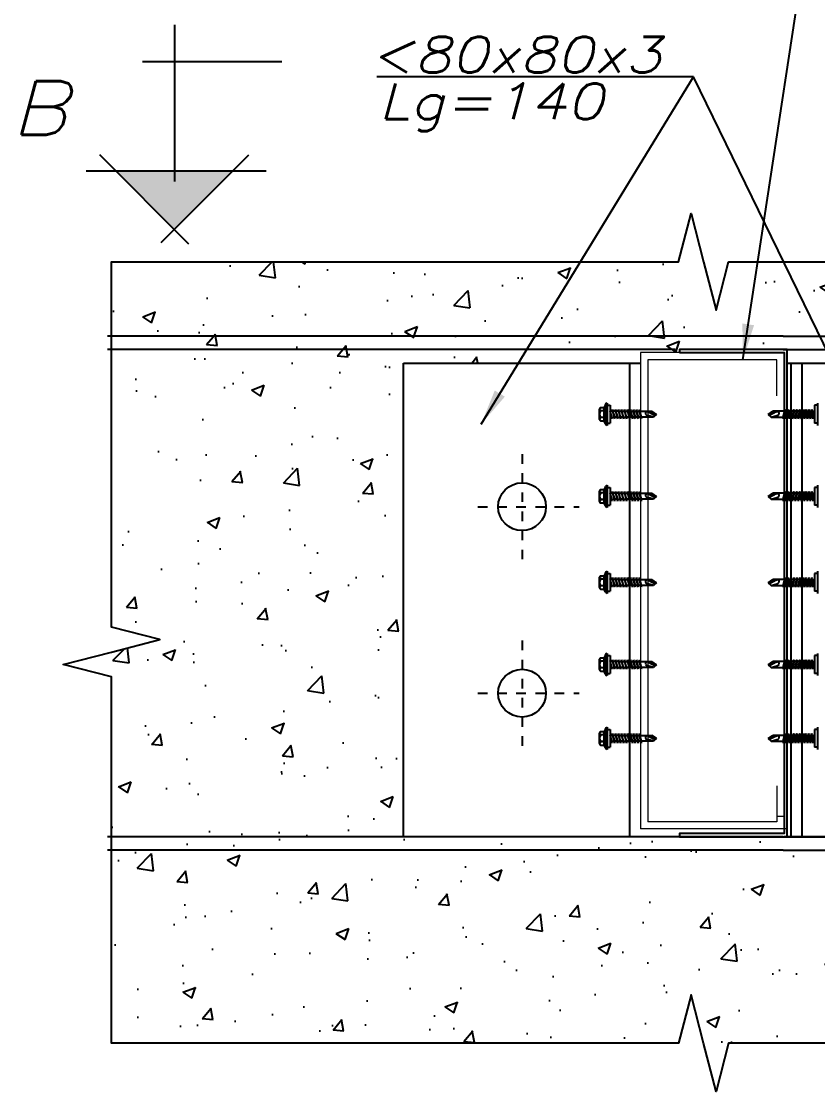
# Model space of a CAD drawing. Header units: millimetres. Extents: x 16 to 499, y 22 to 82.
# Drawn here: x 216.03 to 224.34, y 60.51 to 71.69 of the extents above; entities that cross this region are included whole.
import ezdxf

# ---------------------------------------------------------------- set-up
doc = ezdxf.new("R2010")
doc.units = ezdxf.units.MM
doc.linetypes.add('HIDDEN', pattern=[0.375, 0.25, -0.125])
for name, color, linetype in [('1', 1, 'HIDDEN'), ('3', 3, 'Continuous'), ('9', 9, 'Continuous'), ('COTA', 3, 'Continuous'), ('DETALLES', 7, 'Continuous'), ('TEXTO-DETALLES', 7, 'Continuous')]:
    doc.layers.add(name, color=color, linetype=linetype)
doc.styles.add('ROMANS', font='romans.shx', dxfattribs={"width": 0.9})
doc.dimstyles.new('50', dxfattribs={"dimscale": 50, "dimtxt": 2, "dimasz": 2, "dimexe": 1, "dimexo": 1, "dimgap": 0.5, "dimtad": 1, "dimdec": 0, "dimzin": 1, "dimdsep": 46, "dimtxsty": 'ROMANS', "dimcen": 0.5, "dimdle": 1, "dimclrd": 1, "dimclre": 1, "dimclrt": 7, "dimadec": 0, "dimazin": 0, "dimtfac": 1, "dimtdec": 0, "dimtmove": 2, "dimatfit": 3, "dimfxl": 1, "dimtolj": 1, "dimtzin": 1, "dimarcsym": 0})

# ---------------------------------------------------------------- blocks, each defined once
blk = doc.blocks.new('DETALLE CERCHA CON CANAL AA. LL.')
at = {"layer": '3'}
h = blk.add_hatch(dxfattribs=at)
h.set_pattern_fill('AR-CONC', color=256, scale=2, style=0)
h.set_pattern_definition([(50, (52584.83, 122087.6), (364.3693, -31.8782), [38.1, -419.1]), (355, (52584.83, 122087.6), (-70.4857, 382.1133), [30.48, -335.28]), (100.451, (52615.2, 122084.95), (293.885, 350.2334), [32.38, -356.18]), (46.1842, (52584.83, 122189.2), (542.158, -84.085), [57.15, -628.65]), (96.6356, (52630, 122182.2), (474.808, 494.851), [48.57, -534.27]), (351.184, (52584.83, 122189.2), (474.809, 494.85), [45.72, -502.92]), (21, (52635.63, 122163.8), (303.2298, -204.531), [38.1, -419.1]), (326, (52635.63, 122163.8), (123.604, 368.376), [30.48, -335.28]), (71.4514, (52660.9, 122146.76), (426.833, 163.8457), [32.38, -356.18]), (37.5, (52584.83, 122087.61), (6.1772, 169.1101), [0, -331.216, 0, -340.36, 0, -336.55]), (7.5, (52584.83, 122087.6), (133.6393, 200.3611), [0, -194.056, 0, -323.596, 0, -128.27]), (327.5, (52471.54, 122087.61), (271.1812, -11.4575), [0, -127, 0, -396.24, 0, -525.78]), (317.5, (52420.74, 122087.6), (296.2584, 50.853), [0, -165.1, 0, -263.144, 0, -373.38])])
h.paths.add_polyline_path([(58399.1, 148079.8), (58399.1, 147061.8), (58533.9, 147027), (58399.1, 146992.3), (58264.4, 146957.5), (58399.1, 146922.8), (58399.1, 145902), (59979.2, 145902), (60013.9, 146036.7), (60048.7, 145902), (60083.4, 145767.2), (60118.2, 145902), (61681, 145902), (61681, 146922.8), (61546.2, 146957.5), (61681, 146992.3), (61815.7, 147027), (61681, 147061.8), (61681, 148079.8), (60118.2, 148079.8), (60083.4, 147945), (60048.7, 148079.8), (60013.9, 148214.5), (59979.2, 148079.8)])
h.paths.add_polyline_path([(59212.9, 147797.3), (59872.9, 147797.3), (59872.9, 147826.7), (59981.4, 147826.7), (59981.4, 147835.2), (60281.4, 147835.2), (60281.4, 147797.3), (60952.9, 147797.3), (60952.9, 146477.7), (60272.9, 146477.7), (59981.4, 146477.7), (59212.9, 146477.7)], flags=16)
h.paths.add_polyline_path([(59779.6, 147663.4), (59780.5, 147663.4), (59779.6, 147663.5)], flags=0)
h.paths.add_polyline_path([(59892.4, 147661.7), (59905.3, 147657.8, -0.57673), (59886.8, 147655.5, -0.666117)], flags=0)
h.paths.add_polyline_path([(59844.9, 147439.8), (59850.6, 147418.2), (59850, 147411.6), (59848.8, 147418.2), (59844.4, 147434.7), (59844.9, 147439.8)], flags=0)
h.paths.add_polyline_path([(59853.2, 147439.8), (59858.9, 147418.2), (59858.3, 147411.6), (59857.1, 147418.2), (59852.7, 147434.7), (59853.2, 147439.8)], flags=0)
h.paths.add_polyline_path([(59861.4, 147439.8), (59867.1, 147418.2), (59866.6, 147411.6), (59865.4, 147418.2), (59861, 147434.7), (59861.4, 147439.8)], flags=0)
h.paths.add_polyline_path([(59869.7, 147439.8), (59875.4, 147418.2), (59874.8, 147411.6), (59873.6, 147418.2), (59869.2, 147434.7), (59869.7, 147439.8)], flags=0)
h.paths.add_polyline_path([(59844.9, 147199.6), (59850.6, 147178.1), (59850, 147171.5), (59848.8, 147178.1), (59844.4, 147194.6), (59844.9, 147199.6)], flags=0)
h.paths.add_polyline_path([(59853.2, 147199.6), (59858.9, 147178.1), (59858.3, 147171.5), (59857.1, 147178.1), (59852.7, 147194.6), (59853.2, 147199.6)], flags=0)
h.paths.add_polyline_path([(59861.4, 147199.6), (59867.1, 147178.1), (59866.6, 147171.5), (59865.4, 147178.1), (59861, 147194.6), (59861.4, 147199.6)], flags=0)
h.paths.add_polyline_path([(59869.7, 147199.6), (59875.4, 147178.1), (59874.8, 147171.5), (59873.6, 147178.1), (59869.2, 147194.6), (59869.7, 147199.6)], flags=0)
h.paths.add_polyline_path([(59844.9, 146971), (59850.6, 146949.4), (59850, 146942.8), (59848.8, 146949.4), (59844.4, 146965.9), (59844.9, 146971)], flags=0)
h.paths.add_polyline_path([(59853.2, 146971), (59858.9, 146949.4), (59858.3, 146942.8), (59857.1, 146949.4), (59852.7, 146965.9), (59853.2, 146971)], flags=0)
h.paths.add_polyline_path([(59861.4, 146971), (59867.1, 146949.4), (59866.6, 146942.8), (59865.4, 146949.4), (59861, 146965.9), (59861.4, 146971)], flags=0)
h.paths.add_polyline_path([(59869.7, 146971), (59875.4, 146949.4), (59874.8, 146942.8), (59873.6, 146949.4), (59869.2, 146965.9), (59869.7, 146971)], flags=0)
h.paths.add_polyline_path([(60274.7, 147663.4), (60241.8, 147663.4, -0.174476), (60229.8, 147654.6), (60270.9, 147648.9)], flags=0)
h.paths.add_polyline_path([(60300.9, 147439.8), (60300.9, 147439.8), (60327.4, 147439.8), (60320.4, 147413.1), (60293.8, 147413.1)], flags=0)
h.paths.add_polyline_path([(60327.4, 147199.6), (60320.4, 147173), (60293.8, 147173), (60300.9, 147199.6), (60300.9, 147199.6)], flags=0)
h.paths.add_polyline_path([(60327.4, 146971), (60320.4, 146944.3), (60293.8, 146944.3), (60300.9, 146971), (60300.9, 146971)], flags=0)
h.paths.add_polyline_path([(60317.4, 146765.2), (60317.4, 146765.2), (60317.8, 146760.1), (60316, 146760.1), (60311.7, 146743.6), (60295.1, 146743.6), (60300.9, 146765.2), (60300.9, 146765.2)], flags=0)
at = {"layer": 'DETALLES'}
blk.add_hatch(color=256, dxfattribs=at).paths.add_polyline_path([(58736.3, 148332.2), (58574.1, 148170), (58411.8, 148332.2)])
for p, q in [((60269.9, 147873.1), (58387.6, 147873.1)), ((60269.9, 147873.1), (61669.5, 147873.1)), ((59969.9, 147835.2), (58387.6, 147835.2)), ((60269.9, 147835.2), (61669.5, 147835.2)), ((60269.9, 146477.7), (58387.6, 146477.7)), ((60269.9, 146477.7), (61669.5, 146477.7)), ((60269.9, 146439.8), (58387.6, 146439.8)), ((60269.9, 146439.8), (61669.5, 146439.8))]:
    blk.add_line(p, q)
at = {"lineweight": 5}
for p, q in [((59872.9, 147826.7), (59872.9, 146499.2)), ((60272.9, 147826.7), (59872.9, 147826.7)), ((60272.9, 147706.7), (60272.9, 147826.7)), ((59892.9, 147806.7), (59892.9, 146519.2)), ((60252.9, 147806.7), (59892.9, 147806.7)), ((60252.9, 147706.7), (60252.9, 147806.7)), ((60252.9, 146619.2), (60252.9, 146519.2)), ((60272.9, 146619.2), (60272.9, 146499.2)), ((60252.9, 146519.2), (59892.9, 146519.2)), ((60272.9, 146533.8), (60252.9, 146533.8)), ((59872.9, 146499.2), (59872.9, 146499.2)), ((60281.4, 146499.2), (59872.9, 146499.2))]:
    blk.add_line(p, q, dxfattribs=at)
at = {"ltscale": 5}
for p, q in [((59212.9, 146477.7), (59212.9, 147797.3)), ((59212.9, 147797.3), (59872.9, 147797.3)), ((59842.9, 146477.7), (59842.9, 147797.3)), ((60281.4, 147797.3), (60952.9, 147797.3)), ((60292.9, 146477.7), (60292.9, 147797.3)), ((60322.9, 146477.7), (60322.9, 147797.3)), ((59872.9, 146499.2), (59872.9, 146499.2)), ((59981.4, 146477.7), (59212.9, 146477.7)), ((60952.9, 146477.7), (60272.9, 146477.7))]:
    blk.add_line(p, q, dxfattribs=at)
for centre in [(59542.9, 147397.3), (59542.9, 146877.7)]:
    blk.add_circle(centre, 66.6)
at = {"layer": '1', "linetype": 'HIDDEN'}
for p, q in [((59542.9, 147543.9), (59542.9, 147250.7)), ((59420, 147397.3), (59702.3, 147397.3)), ((59542.9, 147024.3), (59542.9, 146731.1)), ((59420, 146877.7), (59702.3, 146877.7))]:
    blk.add_line(p, q, dxfattribs=at)
at = {"layer": '3'}
blk.add_line((60281.4, 146477.7), (60281.4, 146477.7), dxfattribs=at)
for points in [[(61681, 146992.3), (61546.2, 146957.5), (61681, 146922.8), (61681, 145902), (60118.2, 145902), (60083.4, 145767.2), (60048.7, 145902), (60013.9, 146036.7), (59979.2, 145902), (58399.1, 145902), (58399.1, 146922.8), (58264.4, 146957.5), (58399.1, 146992.3), (58533.9, 147027), (58399.1, 147061.8), (58399.1, 148079.8), (59979.2, 148079.8), (60013.9, 148214.5), (60048.7, 148079.8), (60083.4, 147945), (60118.2, 148079.8), (61681, 148079.8), (61681, 147061.8), (61815.7, 147027)], [(59981.4, 147826.7), (60272.9, 147826.7), (60272.9, 146486.2), (59981.4, 146486.2), (59981.4, 146477.7), (60281.4, 146477.7), (60281.4, 147835.2), (60281.4, 147835.2), (59981.4, 147835.2)]]:
    blk.add_lwpolyline(points, close=True, dxfattribs=at)
at = {"layer": '9', "color": 8, "linetype": 'Continuous'}
for p, q in [((59761.3, 147673.7), (59771.3, 147673.7)), ((59775.5, 147682), (59771.3, 147673.7)), ((59771.3, 147636.5), (59771.3, 147673.7)), ((59775.5, 147628.3), (59775.5, 147682)), ((59779.6, 147686.1), (59779.6, 147624.1)), ((59779.6, 147679.9), (59788, 147679.9)), ((59788, 147679.9), (59788, 147630.3)), ((60357.8, 147679.9), (60357.8, 147630.3)), ((60366.2, 147679.9), (60357.8, 147679.9)), ((60366.2, 147686.1), (60366.2, 147624.1)), ((59758.8, 147640.7), (59758.8, 147669.5)), ((59771.3, 147664.4), (59761.2, 147663.7)), ((59771.3, 147645.8), (59761.2, 147646.6)), ((59771.3, 147664.4), (59761.3, 147665.5)), ((59771.3, 147645.8), (59761.3, 147644.7)), ((59792.8, 147646.9), (59788, 147664.9)), ((59788, 147663.3), (59791, 147646.9)), ((59788, 147658.1), (59792.3, 147641.8)), ((59791, 147646.9), (59788, 147646.9)), ((59794.9, 147663.4), (59788.4, 147663.4)), ((59792.8, 147646.9), (59792.3, 147641.8)), ((59792.8, 147646.9), (59799.3, 147646.9)), ((59794.9, 147663.4), (59795.3, 147668.4)), ((59794.9, 147663.4), (59800.6, 147641.8)), ((59795.3, 147668.4), (59799.3, 147646.9)), ((59801, 147646.9), (59795.3, 147668.4)), ((59803.1, 147663.4), (59796.7, 147663.4)), ((59801, 147646.9), (59800.6, 147641.8)), ((59807.5, 147646.9), (59801, 147646.9)), ((59803.1, 147663.4), (59803.6, 147668.4)), ((59803.1, 147663.4), (59808.9, 147641.8)), ((59803.6, 147668.4), (59807.5, 147646.9)), ((59809.3, 147646.9), (59803.6, 147668.4)), ((59811.4, 147663.4), (59804.9, 147663.4)), ((59809.3, 147646.9), (59808.9, 147641.8)), ((59809.5, 147646.9), (59815.8, 147646.9)), ((59811.4, 147663.4), (59811.8, 147668.4)), ((59811.4, 147663.4), (59817.1, 147641.8)), ((59811.8, 147668.4), (59815.8, 147646.9)), ((59817.6, 147646.9), (59811.8, 147668.4)), ((59813.2, 147663.4), (59819.7, 147663.4)), ((59817.6, 147646.9), (59817.1, 147641.8)), ((59824, 147646.9), (59817.6, 147646.9)), ((59819.7, 147663.4), (59820.1, 147668.4)), ((59819.7, 147663.4), (59825.4, 147641.8)), ((59820.1, 147668.4), (59824, 147646.9)), ((59825.8, 147646.9), (59820.1, 147668.4)), ((59821.5, 147663.4), (59827.9, 147663.4)), ((59825.8, 147646.9), (59825.4, 147641.8)), ((59826, 147646.9), (59832.3, 147646.9)), ((59827.9, 147663.4), (59828.4, 147668.4)), ((59827.9, 147663.4), (59833.6, 147641.8)), ((59828.4, 147668.4), (59832.3, 147646.9)), ((59834.1, 147646.9), (59828.4, 147668.4)), ((59829.7, 147663.4), (59836.2, 147663.4)), ((59834.1, 147646.9), (59833.6, 147641.8)), ((59840.6, 147646.9), (59834.1, 147646.9)), ((59836.2, 147663.4), (59836.6, 147668.4)), ((59836.2, 147663.4), (59841.9, 147641.8)), ((59836.6, 147668.4), (59840.6, 147646.9)), ((59842.4, 147646.9), (59836.6, 147668.4)), ((59838, 147663.4), (59844.4, 147663.4)), ((59842.4, 147646.9), (59841.9, 147641.8)), ((59848.8, 147646.9), (59842.4, 147646.9)), ((59844.4, 147663.4), (59844.9, 147668.4)), ((59844.4, 147663.4), (59850.2, 147641.8)), ((59844.9, 147668.4), (59848.8, 147646.9)), ((59850.6, 147646.9), (59844.9, 147668.4)), ((59845.8, 147663.4), (59904, 147663.4)), ((59850.6, 147646.9), (59850.2, 147641.8)), ((59908.8, 147646.9), (59850.6, 147646.9)), ((59852.7, 147663.4), (59853.2, 147668.4)), ((59852.7, 147663.4), (59858.4, 147641.8)), ((59853.2, 147668.4), (59857.1, 147646.9)), ((59858.9, 147646.9), (59853.2, 147668.4)), ((59858.9, 147646.9), (59858.4, 147641.8)), ((59861, 147663.4), (59861.4, 147668.4)), ((59861, 147663.4), (59866.7, 147641.8)), ((59861.4, 147668.4), (59865.4, 147646.9)), ((59867.1, 147646.9), (59861.4, 147668.4)), ((59867.1, 147646.9), (59866.7, 147641.8)), ((59869.2, 147663.4), (59869.7, 147668.4)), ((59869.2, 147663.4), (59875, 147641.8)), ((59869.7, 147668.4), (59873.6, 147646.9)), ((59875.4, 147646.9), (59869.7, 147668.4)), ((59875.4, 147646.9), (59875, 147641.8)), ((59908.8, 147646.9), (59893.2, 147651.5)), ((59917, 147654.3), (59893.4, 147662.4)), ((59893.4, 147662.4), (59913.9, 147651.5)), ((59917, 147654.3), (59904, 147663.4)), ((59917, 147654.3), (59908.8, 147646.9)), ((60228.7, 147654.3), (60241.8, 147663.4)), ((60228.7, 147654.3), (60252.4, 147662.4)), ((60228.7, 147654.3), (60237, 147646.9)), ((60252.4, 147662.4), (60231.9, 147651.5)), ((60237, 147646.9), (60252.6, 147651.5)), ((60237, 147646.9), (60295.1, 147646.9)), ((60299.9, 147663.4), (60241.8, 147663.4)), ((60270.4, 147646.9), (60276.1, 147668.4)), ((60270.4, 147646.9), (60270.8, 147641.8)), ((60276.5, 147663.4), (60270.8, 147641.8)), ((60276.1, 147668.4), (60272.1, 147646.9)), ((60276.5, 147663.4), (60276.1, 147668.4)), ((60278.6, 147646.9), (60284.3, 147668.4)), ((60278.6, 147646.9), (60279.1, 147641.8)), ((60284.8, 147663.4), (60279.1, 147641.8)), ((60284.3, 147668.4), (60280.4, 147646.9)), ((60284.8, 147663.4), (60284.3, 147668.4)), ((60286.9, 147646.9), (60292.6, 147668.4)), ((60286.9, 147646.9), (60287.3, 147641.8)), ((60293.1, 147663.4), (60287.3, 147641.8)), ((60292.6, 147668.4), (60288.7, 147646.9)), ((60293.1, 147663.4), (60292.6, 147668.4)), ((60295.1, 147646.9), (60300.9, 147668.4)), ((60295.1, 147646.9), (60295.6, 147641.8)), ((60301.3, 147663.4), (60295.6, 147641.8)), ((60300.9, 147668.4), (60296.9, 147646.9)), ((60296.9, 147646.9), (60303.4, 147646.9)), ((60301.3, 147663.4), (60300.9, 147668.4)), ((60307.8, 147663.4), (60301.3, 147663.4)), ((60303.4, 147646.9), (60309.1, 147668.4)), ((60303.4, 147646.9), (60303.9, 147641.8)), ((60309.6, 147663.4), (60303.9, 147641.8)), ((60309.1, 147668.4), (60305.2, 147646.9)), ((60305.2, 147646.9), (60311.7, 147646.9)), ((60309.6, 147663.4), (60309.1, 147668.4)), ((60316, 147663.4), (60309.6, 147663.4)), ((60311.7, 147646.9), (60317.4, 147668.4)), ((60311.7, 147646.9), (60312.1, 147641.8)), ((60317.8, 147663.4), (60312.1, 147641.8)), ((60317.4, 147668.4), (60313.5, 147646.9)), ((60319.8, 147646.9), (60313.5, 147646.9)), ((60317.8, 147663.4), (60317.4, 147668.4)), ((60324.3, 147663.4), (60317.8, 147663.4)), ((60319.9, 147646.9), (60325.7, 147668.4)), ((60319.9, 147646.9), (60320.4, 147641.8)), ((60326.1, 147663.4), (60320.4, 147641.8)), ((60325.7, 147668.4), (60321.7, 147646.9)), ((60321.7, 147646.9), (60328.2, 147646.9)), ((60326.1, 147663.4), (60325.7, 147668.4)), ((60332.6, 147663.4), (60326.1, 147663.4)), ((60328.2, 147646.9), (60333.9, 147668.4)), ((60328.2, 147646.9), (60328.6, 147641.8)), ((60334.4, 147663.4), (60328.6, 147641.8)), ((60333.9, 147668.4), (60330, 147646.9)), ((60336.3, 147646.9), (60330, 147646.9)), ((60334.4, 147663.4), (60333.9, 147668.4)), ((60334.4, 147663.4), (60340.8, 147663.4)), ((60336.4, 147646.9), (60342.2, 147668.4)), ((60336.4, 147646.9), (60336.9, 147641.8)), ((60342.6, 147663.4), (60336.9, 147641.8)), ((60342.2, 147668.4), (60338.2, 147646.9)), ((60338.2, 147646.9), (60344.7, 147646.9)), ((60342.6, 147663.4), (60342.2, 147668.4)), ((60342.6, 147663.4), (60349.1, 147663.4)), ((60344.7, 147646.9), (60350.4, 147668.4)), ((60344.7, 147646.9), (60345.2, 147641.8)), ((60350.9, 147663.4), (60345.2, 147641.8)), ((60350.4, 147668.4), (60346.5, 147646.9)), ((60353, 147646.9), (60346.5, 147646.9)), ((60350.9, 147663.4), (60350.4, 147668.4)), ((60350.9, 147663.4), (60357.4, 147663.4)), ((60353, 147646.9), (60357.8, 147664.9)), ((60353, 147646.9), (60353.4, 147641.8)), ((60357.8, 147658.1), (60353.4, 147641.8)), ((60357.8, 147663.3), (60354.8, 147646.9)), ((60354.8, 147646.9), (60357.8, 147646.9)), ((59761.3, 147636.5), (59771.3, 147636.5)), ((59775.5, 147628.3), (59771.3, 147636.5)), ((59779.6, 147630.3), (59788, 147630.3)), ((60366.2, 147630.3), (60357.8, 147630.3)), ((59758.8, 147412), (59758.8, 147440.8)), ((59771.3, 147435.7), (59761.2, 147435)), ((59761.3, 147445), (59771.3, 147445)), ((59771.3, 147435.7), (59761.3, 147436.9)), ((59775.5, 147453.3), (59771.3, 147445)), ((59771.3, 147407.9), (59771.3, 147445)), ((59775.5, 147399.6), (59775.5, 147453.3)), ((59779.6, 147457.4), (59779.6, 147395.5)), ((59779.6, 147451.2), (59788, 147451.2)), ((59788, 147451.2), (59788, 147401.7)), ((59792.8, 147418.2), (59788, 147436.2)), ((59794.9, 147434.7), (59788.4, 147434.7)), ((59794.9, 147434.7), (59795.3, 147439.8)), ((59794.9, 147434.7), (59800.6, 147413.1)), ((59795.3, 147439.8), (59799.3, 147418.2)), ((59801, 147418.2), (59795.3, 147439.8)), ((59803.1, 147434.7), (59796.7, 147434.7)), ((59803.1, 147434.7), (59803.6, 147439.8)), ((59803.1, 147434.7), (59808.9, 147413.1)), ((59803.6, 147439.8), (59807.5, 147418.2)), ((59809.3, 147418.2), (59803.6, 147439.8)), ((59811.4, 147434.7), (59804.9, 147434.7)), ((59811.4, 147434.7), (59811.8, 147439.8)), ((59811.4, 147434.7), (59817.1, 147413.1)), ((59811.8, 147439.8), (59815.8, 147418.2)), ((59817.6, 147418.2), (59811.8, 147439.8)), ((59813.2, 147434.7), (59819.7, 147434.7)), ((59819.7, 147434.7), (59820.1, 147439.8)), ((59819.7, 147434.7), (59825.4, 147413.1)), ((59820.1, 147439.8), (59824, 147418.2)), ((59825.8, 147418.2), (59820.1, 147439.8)), ((59821.5, 147434.7), (59827.9, 147434.7)), ((59827.9, 147434.7), (59828.4, 147439.8)), ((59827.9, 147434.7), (59833.6, 147413.1)), ((59828.4, 147439.8), (59832.3, 147418.2)), ((59834.1, 147418.2), (59828.4, 147439.8)), ((59829.7, 147434.7), (59836.2, 147434.7)), ((59836.2, 147434.7), (59836.6, 147439.8)), ((59836.2, 147434.7), (59841.9, 147413.1)), ((59842.4, 147418.2), (59836.6, 147439.8)), ((59836.6, 147439.8), (59840.6, 147418.2)), ((59838, 147434.7), (59844.4, 147434.7)), ((59844.4, 147434.7), (59844.9, 147439.8)), ((59844.4, 147434.7), (59850.2, 147413.1)), ((59844.9, 147439.8), (59848.8, 147418.2)), ((59850.6, 147418.2), (59844.9, 147439.8)), ((59845.8, 147434.7), (59904, 147434.7)), ((59852.7, 147434.7), (59853.2, 147439.8)), ((59852.7, 147434.7), (59858.4, 147413.1)), ((59853.2, 147439.8), (59857.1, 147418.2)), ((59858.9, 147418.2), (59853.2, 147439.8)), ((59861, 147434.7), (59861.4, 147439.8)), ((59861, 147434.7), (59866.7, 147413.1)), ((59861.4, 147439.8), (59865.4, 147418.2)), ((59867.1, 147418.2), (59861.4, 147439.8)), ((59869.2, 147434.7), (59869.7, 147439.8)), ((59869.2, 147434.7), (59875, 147413.1)), ((59869.7, 147439.8), (59873.6, 147418.2)), ((59875.4, 147418.2), (59869.7, 147439.8)), ((59917, 147425.6), (59904, 147434.7)), ((60228.7, 147425.6), (60241.8, 147434.7)), ((60299.9, 147434.7), (60241.8, 147434.7)), ((60270.4, 147418.2), (60276.1, 147439.8)), ((60276.5, 147434.7), (60270.8, 147413.1)), ((60276.1, 147439.8), (60272.1, 147418.2)), ((60276.5, 147434.7), (60276.1, 147439.8)), ((60278.6, 147418.2), (60284.3, 147439.8)), ((60284.8, 147434.7), (60279.1, 147413.1)), ((60284.3, 147439.8), (60280.4, 147418.2)), ((60284.8, 147434.7), (60284.3, 147439.8)), ((60286.9, 147418.2), (60292.6, 147439.8)), ((60293.1, 147434.7), (60287.3, 147413.1)), ((60292.6, 147439.8), (60288.7, 147418.2)), ((60293.1, 147434.7), (60292.6, 147439.8)), ((60295.1, 147418.2), (60300.9, 147439.8)), ((60301.3, 147434.7), (60295.6, 147413.1)), ((60300.9, 147439.8), (60296.9, 147418.2)), ((60301.3, 147434.7), (60300.9, 147439.8)), ((60307.8, 147434.7), (60301.3, 147434.7)), ((60303.4, 147418.2), (60309.1, 147439.8)), ((60309.6, 147434.7), (60303.9, 147413.1)), ((60309.1, 147439.8), (60305.2, 147418.2)), ((60309.6, 147434.7), (60309.1, 147439.8)), ((60316, 147434.7), (60309.6, 147434.7)), ((60311.7, 147418.2), (60317.4, 147439.8)), ((60317.8, 147434.7), (60312.1, 147413.1)), ((60317.4, 147439.8), (60313.5, 147418.2)), ((60317.8, 147434.7), (60317.4, 147439.8)), ((60324.3, 147434.7), (60317.8, 147434.7)), ((60319.9, 147418.2), (60325.7, 147439.8)), ((60326.1, 147434.7), (60320.4, 147413.1)), ((60325.7, 147439.8), (60321.7, 147418.2)), ((60326.1, 147434.7), (60325.7, 147439.8)), ((60332.6, 147434.7), (60326.1, 147434.7)), ((60328.2, 147418.2), (60333.9, 147439.8)), ((60334.4, 147434.7), (60328.6, 147413.1)), ((60333.9, 147439.8), (60330, 147418.2)), ((60334.4, 147434.7), (60333.9, 147439.8)), ((60334.4, 147434.7), (60340.8, 147434.7)), ((60336.4, 147418.2), (60342.2, 147439.8)), ((60342.6, 147434.7), (60336.9, 147413.1)), ((60342.2, 147439.8), (60338.2, 147418.2)), ((60342.6, 147434.7), (60342.2, 147439.8)), ((60342.6, 147434.7), (60349.1, 147434.7)), ((60344.7, 147418.2), (60350.4, 147439.8)), ((60350.9, 147434.7), (60345.2, 147413.1)), ((60350.4, 147439.8), (60346.5, 147418.2)), ((60350.9, 147434.7), (60350.4, 147439.8)), ((60350.9, 147434.7), (60357.4, 147434.7)), ((60353, 147418.2), (60357.8, 147436.2)), ((60357.8, 147451.2), (60357.8, 147401.7)), ((60366.2, 147451.2), (60357.8, 147451.2)), ((60366.2, 147457.4), (60366.2, 147395.5)), ((59771.3, 147417.2), (59761.2, 147417.9)), ((59771.3, 147417.2), (59761.3, 147416)), ((59761.3, 147407.9), (59771.3, 147407.9)), ((59775.5, 147399.6), (59771.3, 147407.9)), ((59788, 147434.6), (59791, 147418.2)), ((59788, 147429.4), (59792.3, 147413.1)), ((59791, 147418.2), (59788, 147418.2)), ((59792.8, 147418.2), (59792.3, 147413.1)), ((59792.8, 147418.2), (59799.3, 147418.2)), ((59801, 147418.2), (59800.6, 147413.1)), ((59807.5, 147418.2), (59801, 147418.2)), ((59809.3, 147418.2), (59808.9, 147413.1)), ((59809.5, 147418.2), (59815.8, 147418.2)), ((59817.6, 147418.2), (59817.1, 147413.1)), ((59824, 147418.2), (59817.6, 147418.2)), ((59825.8, 147418.2), (59825.4, 147413.1)), ((59826, 147418.2), (59832.3, 147418.2)), ((59834.1, 147418.2), (59833.6, 147413.1)), ((59840.6, 147418.2), (59834.1, 147418.2)), ((59842.4, 147418.2), (59841.9, 147413.1)), ((59848.8, 147418.2), (59842.4, 147418.2)), ((59850.6, 147418.2), (59850.2, 147413.1)), ((59908.8, 147418.2), (59850.6, 147418.2)), ((59858.9, 147418.2), (59858.4, 147413.1)), ((59867.1, 147418.2), (59866.7, 147413.1)), ((59875.4, 147418.2), (59875, 147413.1)), ((59908.8, 147418.2), (59893.2, 147422.8)), ((59917, 147425.6), (59893.4, 147433.7)), ((59893.4, 147433.7), (59913.9, 147422.8)), ((59917, 147425.6), (59908.8, 147418.2)), ((60228.7, 147425.6), (60252.4, 147433.7)), ((60228.7, 147425.6), (60237, 147418.2)), ((60252.4, 147433.7), (60231.9, 147422.8)), ((60237, 147418.2), (60252.6, 147422.8)), ((60237, 147418.2), (60295.1, 147418.2)), ((60270.4, 147418.2), (60270.8, 147413.1)), ((60278.6, 147418.2), (60279.1, 147413.1)), ((60286.9, 147418.2), (60287.3, 147413.1)), ((60295.1, 147418.2), (60295.6, 147413.1)), ((60296.9, 147418.2), (60303.4, 147418.2)), ((60303.4, 147418.2), (60303.9, 147413.1)), ((60305.2, 147418.2), (60311.7, 147418.2)), ((60311.7, 147418.2), (60312.1, 147413.1)), ((60319.8, 147418.2), (60313.5, 147418.2)), ((60319.9, 147418.2), (60320.4, 147413.1)), ((60321.7, 147418.2), (60328.2, 147418.2)), ((60328.2, 147418.2), (60328.6, 147413.1)), ((60336.3, 147418.2), (60330, 147418.2)), ((60336.4, 147418.2), (60336.9, 147413.1)), ((60338.2, 147418.2), (60344.7, 147418.2)), ((60344.7, 147418.2), (60345.2, 147413.1)), ((60353, 147418.2), (60346.5, 147418.2)), ((60353, 147418.2), (60353.4, 147413.1)), ((60357.8, 147429.4), (60353.4, 147413.1)), ((60357.8, 147434.6), (60354.8, 147418.2)), ((60354.8, 147418.2), (60357.8, 147418.2)), ((59779.6, 147401.7), (59788, 147401.7)), ((60366.2, 147401.7), (60357.8, 147401.7)), ((59758.8, 147171.9), (59758.8, 147200.7)), ((59761.3, 147204.9), (59771.3, 147204.9)), ((59771.3, 147195.6), (59761.3, 147196.8)), ((59775.5, 147213.2), (59771.3, 147204.9)), ((59771.3, 147167.7), (59771.3, 147204.9)), ((59775.5, 147159.5), (59775.5, 147213.2)), ((59779.6, 147217.3), (59779.6, 147155.3)), ((59779.6, 147211.1), (59788, 147211.1)), ((59788, 147211.1), (59788, 147161.5)), ((59792.8, 147178.1), (59788, 147196.1)), ((59794.9, 147194.6), (59795.3, 147199.6)), ((59795.3, 147199.6), (59799.3, 147178.1)), ((59801, 147178.1), (59795.3, 147199.6)), ((59803.1, 147194.6), (59803.6, 147199.6)), ((59803.6, 147199.6), (59807.5, 147178.1)), ((59809.3, 147178.1), (59803.6, 147199.6)), ((59811.4, 147194.6), (59811.8, 147199.6)), ((59811.8, 147199.6), (59815.8, 147178.1)), ((59817.6, 147178.1), (59811.8, 147199.6)), ((59819.7, 147194.6), (59820.1, 147199.6)), ((59820.1, 147199.6), (59824, 147178.1)), ((59825.8, 147178.1), (59820.1, 147199.6)), ((59827.9, 147194.6), (59828.4, 147199.6)), ((59828.4, 147199.6), (59832.3, 147178.1)), ((59834.1, 147178.1), (59828.4, 147199.6)), ((59836.2, 147194.6), (59836.6, 147199.6)), ((59842.4, 147178.1), (59836.6, 147199.6)), ((59836.6, 147199.6), (59840.6, 147178.1)), ((59844.4, 147194.6), (59844.9, 147199.6)), ((59844.9, 147199.6), (59848.8, 147178.1)), ((59850.6, 147178.1), (59844.9, 147199.6)), ((59852.7, 147194.6), (59853.2, 147199.6)), ((59853.2, 147199.6), (59857.1, 147178.1)), ((59858.9, 147178.1), (59853.2, 147199.6)), ((59861, 147194.6), (59861.4, 147199.6)), ((59861.4, 147199.6), (59865.4, 147178.1)), ((59867.1, 147178.1), (59861.4, 147199.6)), ((59869.2, 147194.6), (59869.7, 147199.6)), ((59869.7, 147199.6), (59873.6, 147178.1)), ((59875.4, 147178.1), (59869.7, 147199.6)), ((60270.4, 147178.1), (60276.1, 147199.6)), ((60276.1, 147199.6), (60272.1, 147178.1)), ((60276.5, 147194.6), (60276.1, 147199.6)), ((60278.6, 147178.1), (60284.3, 147199.6)), ((60284.3, 147199.6), (60280.4, 147178.1)), ((60284.8, 147194.6), (60284.3, 147199.6)), ((60286.9, 147178.1), (60292.6, 147199.6)), ((60292.6, 147199.6), (60288.7, 147178.1)), ((60293.1, 147194.6), (60292.6, 147199.6)), ((60295.1, 147178.1), (60300.9, 147199.6)), ((60300.9, 147199.6), (60296.9, 147178.1)), ((60301.3, 147194.6), (60300.9, 147199.6)), ((60303.4, 147178.1), (60309.1, 147199.6)), ((60309.1, 147199.6), (60305.2, 147178.1)), ((60309.6, 147194.6), (60309.1, 147199.6)), ((60311.7, 147178.1), (60317.4, 147199.6)), ((60317.4, 147199.6), (60313.5, 147178.1)), ((60317.8, 147194.6), (60317.4, 147199.6)), ((60319.9, 147178.1), (60325.7, 147199.6)), ((60325.7, 147199.6), (60321.7, 147178.1)), ((60326.1, 147194.6), (60325.7, 147199.6)), ((60328.2, 147178.1), (60333.9, 147199.6)), ((60333.9, 147199.6), (60330, 147178.1)), ((60334.4, 147194.6), (60333.9, 147199.6)), ((60336.4, 147178.1), (60342.2, 147199.6)), ((60342.2, 147199.6), (60338.2, 147178.1)), ((60342.6, 147194.6), (60342.2, 147199.6)), ((60344.7, 147178.1), (60350.4, 147199.6)), ((60350.4, 147199.6), (60346.5, 147178.1)), ((60350.9, 147194.6), (60350.4, 147199.6)), ((60353, 147178.1), (60357.8, 147196.1)), ((60357.8, 147211.1), (60357.8, 147161.5)), ((60366.2, 147211.1), (60357.8, 147211.1)), ((60366.2, 147217.3), (60366.2, 147155.3)), ((59771.3, 147195.6), (59761.2, 147194.9)), ((59771.3, 147177), (59761.2, 147177.8)), ((59771.3, 147177), (59761.3, 147175.9)), ((59761.3, 147167.7), (59771.3, 147167.7)), ((59775.5, 147159.5), (59771.3, 147167.7)), ((59788, 147194.5), (59791, 147178.1)), ((59788, 147189.3), (59792.3, 147173)), ((59791, 147178.1), (59788, 147178.1)), ((59794.9, 147194.6), (59788.4, 147194.6)), ((59792.8, 147178.1), (59792.3, 147173)), ((59792.8, 147178.1), (59799.3, 147178.1)), ((59794.9, 147194.6), (59800.6, 147173)), ((59803.1, 147194.6), (59796.7, 147194.6)), ((59801, 147178.1), (59800.6, 147173)), ((59807.5, 147178.1), (59801, 147178.1)), ((59803.1, 147194.6), (59808.9, 147173)), ((59811.4, 147194.6), (59804.9, 147194.6)), ((59809.3, 147178.1), (59808.9, 147173)), ((59809.5, 147178.1), (59815.8, 147178.1)), ((59811.4, 147194.6), (59817.1, 147173)), ((59813.2, 147194.6), (59819.7, 147194.6)), ((59817.6, 147178.1), (59817.1, 147173)), ((59824, 147178.1), (59817.6, 147178.1)), ((59819.7, 147194.6), (59825.4, 147173)), ((59821.5, 147194.6), (59827.9, 147194.6)), ((59825.8, 147178.1), (59825.4, 147173)), ((59826, 147178.1), (59832.3, 147178.1)), ((59827.9, 147194.6), (59833.6, 147173)), ((59829.7, 147194.6), (59836.2, 147194.6)), ((59834.1, 147178.1), (59833.6, 147173)), ((59840.6, 147178.1), (59834.1, 147178.1)), ((59836.2, 147194.6), (59841.9, 147173)), ((59838, 147194.6), (59844.4, 147194.6)), ((59842.4, 147178.1), (59841.9, 147173)), ((59848.8, 147178.1), (59842.4, 147178.1)), ((59844.4, 147194.6), (59850.2, 147173)), ((59845.8, 147194.6), (59904, 147194.6)), ((59850.6, 147178.1), (59850.2, 147173)), ((59908.8, 147178.1), (59850.6, 147178.1)), ((59852.7, 147194.6), (59858.4, 147173)), ((59858.9, 147178.1), (59858.4, 147173)), ((59861, 147194.6), (59866.7, 147173)), ((59867.1, 147178.1), (59866.7, 147173)), ((59869.2, 147194.6), (59875, 147173)), ((59875.4, 147178.1), (59875, 147173)), ((59908.8, 147178.1), (59893.2, 147182.7)), ((59917, 147185.5), (59893.4, 147193.6)), ((59893.4, 147193.6), (59913.9, 147182.7)), ((59917, 147185.5), (59904, 147194.6)), ((59917, 147185.5), (59908.8, 147178.1)), ((60228.7, 147185.5), (60241.8, 147194.6)), ((60228.7, 147185.5), (60252.4, 147193.6)), ((60228.7, 147185.5), (60237, 147178.1)), ((60252.4, 147193.6), (60231.9, 147182.7)), ((60237, 147178.1), (60252.6, 147182.7)), ((60237, 147178.1), (60295.1, 147178.1)), ((60299.9, 147194.6), (60241.8, 147194.6)), ((60270.4, 147178.1), (60270.8, 147173)), ((60276.5, 147194.6), (60270.8, 147173)), ((60278.6, 147178.1), (60279.1, 147173)), ((60284.8, 147194.6), (60279.1, 147173)), ((60286.9, 147178.1), (60287.3, 147173)), ((60293.1, 147194.6), (60287.3, 147173)), ((60295.1, 147178.1), (60295.6, 147173)), ((60301.3, 147194.6), (60295.6, 147173)), ((60296.9, 147178.1), (60303.4, 147178.1)), ((60307.8, 147194.6), (60301.3, 147194.6)), ((60303.4, 147178.1), (60303.9, 147173)), ((60309.6, 147194.6), (60303.9, 147173)), ((60305.2, 147178.1), (60311.7, 147178.1)), ((60316, 147194.6), (60309.6, 147194.6)), ((60311.7, 147178.1), (60312.1, 147173)), ((60317.8, 147194.6), (60312.1, 147173)), ((60319.8, 147178.1), (60313.5, 147178.1)), ((60324.3, 147194.6), (60317.8, 147194.6)), ((60319.9, 147178.1), (60320.4, 147173)), ((60326.1, 147194.6), (60320.4, 147173)), ((60321.7, 147178.1), (60328.2, 147178.1)), ((60332.6, 147194.6), (60326.1, 147194.6)), ((60328.2, 147178.1), (60328.6, 147173)), ((60334.4, 147194.6), (60328.6, 147173)), ((60336.3, 147178.1), (60330, 147178.1)), ((60334.4, 147194.6), (60340.8, 147194.6)), ((60336.4, 147178.1), (60336.9, 147173)), ((60342.6, 147194.6), (60336.9, 147173)), ((60338.2, 147178.1), (60344.7, 147178.1)), ((60342.6, 147194.6), (60349.1, 147194.6)), ((60344.7, 147178.1), (60345.2, 147173)), ((60350.9, 147194.6), (60345.2, 147173)), ((60353, 147178.1), (60346.5, 147178.1)), ((60350.9, 147194.6), (60357.4, 147194.6)), ((60353, 147178.1), (60353.4, 147173)), ((60357.8, 147189.3), (60353.4, 147173)), ((60357.8, 147194.5), (60354.8, 147178.1)), ((60354.8, 147178.1), (60357.8, 147178.1)), ((59779.6, 147161.5), (59788, 147161.5)), ((60366.2, 147161.5), (60357.8, 147161.5)), ((59779.6, 146988.6), (59779.6, 146926.7)), ((60366.2, 146988.6), (60366.2, 146926.7)), ((59758.8, 146943.2), (59758.8, 146972)), ((59771.3, 146966.9), (59761.2, 146966.2)), ((59761.3, 146976.2), (59771.3, 146976.2)), ((59771.3, 146966.9), (59761.3, 146968.1)), ((59775.5, 146984.5), (59771.3, 146976.2)), ((59771.3, 146939.1), (59771.3, 146976.2)), ((59775.5, 146930.8), (59775.5, 146984.5)), ((59779.6, 146982.4), (59788, 146982.4)), ((59788, 146982.4), (59788, 146932.9)), ((59792.8, 146949.4), (59788, 146967.4)), ((59788, 146965.8), (59791, 146949.4)), ((59788, 146960.6), (59792.3, 146944.3)), ((59794.9, 146965.9), (59788.4, 146965.9)), ((59794.9, 146965.9), (59795.3, 146971)), ((59794.9, 146965.9), (59800.6, 146944.3)), ((59795.3, 146971), (59799.3, 146949.4)), ((59801, 146949.4), (59795.3, 146971)), ((59803.1, 146965.9), (59796.7, 146965.9)), ((59803.1, 146965.9), (59803.6, 146971)), ((59803.1, 146965.9), (59808.9, 146944.3)), ((59803.6, 146971), (59807.5, 146949.4)), ((59809.3, 146949.4), (59803.6, 146971)), ((59811.4, 146965.9), (59804.9, 146965.9)), ((59811.4, 146965.9), (59811.8, 146971)), ((59811.4, 146965.9), (59817.1, 146944.3)), ((59811.8, 146971), (59815.8, 146949.4)), ((59817.6, 146949.4), (59811.8, 146971)), ((59813.2, 146965.9), (59819.7, 146965.9)), ((59819.7, 146965.9), (59820.1, 146971)), ((59819.7, 146965.9), (59825.4, 146944.3)), ((59820.1, 146971), (59824, 146949.4)), ((59825.8, 146949.4), (59820.1, 146971)), ((59821.5, 146965.9), (59827.9, 146965.9)), ((59827.9, 146965.9), (59828.4, 146971)), ((59827.9, 146965.9), (59833.6, 146944.3)), ((59828.4, 146971), (59832.3, 146949.4)), ((59834.1, 146949.4), (59828.4, 146971)), ((59829.7, 146965.9), (59836.2, 146965.9)), ((59836.2, 146965.9), (59836.6, 146971)), ((59836.2, 146965.9), (59841.9, 146944.3)), ((59842.4, 146949.4), (59836.6, 146971)), ((59836.6, 146971), (59840.6, 146949.4)), ((59838, 146965.9), (59844.4, 146965.9)), ((59844.4, 146965.9), (59844.9, 146971)), ((59844.4, 146965.9), (59850.2, 146944.3)), ((59844.9, 146971), (59848.8, 146949.4)), ((59850.6, 146949.4), (59844.9, 146971)), ((59845.8, 146965.9), (59904, 146965.9)), ((59852.7, 146965.9), (59853.2, 146971)), ((59852.7, 146965.9), (59858.4, 146944.3)), ((59853.2, 146971), (59857.1, 146949.4)), ((59858.9, 146949.4), (59853.2, 146971)), ((59861, 146965.9), (59861.4, 146971)), ((59861, 146965.9), (59866.7, 146944.3)), ((59861.4, 146971), (59865.4, 146949.4)), ((59867.1, 146949.4), (59861.4, 146971)), ((59869.2, 146965.9), (59869.7, 146971)), ((59869.2, 146965.9), (59875, 146944.3)), ((59869.7, 146971), (59873.6, 146949.4)), ((59875.4, 146949.4), (59869.7, 146971)), ((59917, 146956.9), (59893.4, 146964.9)), ((59893.4, 146964.9), (59913.9, 146954)), ((59917, 146956.9), (59904, 146965.9)), ((60228.7, 146956.9), (60241.8, 146965.9)), ((60228.7, 146956.9), (60252.4, 146964.9)), ((60252.4, 146964.9), (60231.9, 146954)), ((60299.9, 146965.9), (60241.8, 146965.9)), ((60270.4, 146949.4), (60276.1, 146971)), ((60276.5, 146965.9), (60270.8, 146944.3)), ((60276.1, 146971), (60272.1, 146949.4)), ((60276.5, 146965.9), (60276.1, 146971)), ((60278.6, 146949.4), (60284.3, 146971)), ((60284.8, 146965.9), (60279.1, 146944.3)), ((60284.3, 146971), (60280.4, 146949.4)), ((60284.8, 146965.9), (60284.3, 146971)), ((60286.9, 146949.4), (60292.6, 146971)), ((60293.1, 146965.9), (60287.3, 146944.3)), ((60292.6, 146971), (60288.7, 146949.4)), ((60293.1, 146965.9), (60292.6, 146971)), ((60295.1, 146949.4), (60300.9, 146971)), ((60301.3, 146965.9), (60295.6, 146944.3)), ((60300.9, 146971), (60296.9, 146949.4)), ((60301.3, 146965.9), (60300.9, 146971)), ((60307.8, 146965.9), (60301.3, 146965.9)), ((60303.4, 146949.4), (60309.1, 146971)), ((60309.6, 146965.9), (60303.9, 146944.3)), ((60309.1, 146971), (60305.2, 146949.4)), ((60309.6, 146965.9), (60309.1, 146971)), ((60316, 146965.9), (60309.6, 146965.9)), ((60311.7, 146949.4), (60317.4, 146971)), ((60317.8, 146965.9), (60312.1, 146944.3)), ((60317.4, 146971), (60313.5, 146949.4)), ((60317.8, 146965.9), (60317.4, 146971)), ((60324.3, 146965.9), (60317.8, 146965.9)), ((60319.9, 146949.4), (60325.7, 146971)), ((60326.1, 146965.9), (60320.4, 146944.3)), ((60325.7, 146971), (60321.7, 146949.4)), ((60326.1, 146965.9), (60325.7, 146971)), ((60332.6, 146965.9), (60326.1, 146965.9)), ((60328.2, 146949.4), (60333.9, 146971)), ((60334.4, 146965.9), (60328.6, 146944.3)), ((60333.9, 146971), (60330, 146949.4)), ((60334.4, 146965.9), (60333.9, 146971)), ((60334.4, 146965.9), (60340.8, 146965.9)), ((60336.4, 146949.4), (60342.2, 146971)), ((60342.6, 146965.9), (60336.9, 146944.3)), ((60342.2, 146971), (60338.2, 146949.4)), ((60342.6, 146965.9), (60342.2, 146971)), ((60342.6, 146965.9), (60349.1, 146965.9)), ((60344.7, 146949.4), (60350.4, 146971)), ((60350.9, 146965.9), (60345.2, 146944.3)), ((60350.4, 146971), (60346.5, 146949.4)), ((60350.9, 146965.9), (60350.4, 146971)), ((60350.9, 146965.9), (60357.4, 146965.9)), ((60353, 146949.4), (60357.8, 146967.4)), ((60357.8, 146960.6), (60353.4, 146944.3)), ((60357.8, 146965.8), (60354.8, 146949.4)), ((60366.2, 146982.4), (60357.8, 146982.4)), ((60357.8, 146982.4), (60357.8, 146932.9)), ((59771.3, 146948.4), (59761.2, 146949.1)), ((59771.3, 146948.4), (59761.3, 146947.2)), ((59761.3, 146939.1), (59771.3, 146939.1)), ((59775.5, 146930.8), (59771.3, 146939.1)), ((59779.6, 146932.9), (59788, 146932.9)), ((59791, 146949.4), (59788, 146949.4)), ((59792.8, 146949.4), (59792.3, 146944.3)), ((59792.8, 146949.4), (59799.3, 146949.4)), ((59801, 146949.4), (59800.6, 146944.3)), ((59807.5, 146949.4), (59801, 146949.4)), ((59809.3, 146949.4), (59808.9, 146944.3)), ((59809.5, 146949.4), (59815.8, 146949.4)), ((59817.6, 146949.4), (59817.1, 146944.3)), ((59824, 146949.4), (59817.6, 146949.4)), ((59825.8, 146949.4), (59825.4, 146944.3)), ((59826, 146949.4), (59832.3, 146949.4)), ((59834.1, 146949.4), (59833.6, 146944.3)), ((59840.6, 146949.4), (59834.1, 146949.4)), ((59842.4, 146949.4), (59841.9, 146944.3)), ((59848.8, 146949.4), (59842.4, 146949.4)), ((59850.6, 146949.4), (59850.2, 146944.3)), ((59908.8, 146949.4), (59850.6, 146949.4)), ((59858.9, 146949.4), (59858.4, 146944.3)), ((59867.1, 146949.4), (59866.7, 146944.3)), ((59875.4, 146949.4), (59875, 146944.3)), ((59908.8, 146949.4), (59893.2, 146954)), ((59917, 146956.9), (59908.8, 146949.4)), ((60228.7, 146956.9), (60237, 146949.4)), ((60237, 146949.4), (60252.6, 146954)), ((60237, 146949.4), (60295.1, 146949.4)), ((60270.4, 146949.4), (60270.8, 146944.3)), ((60278.6, 146949.4), (60279.1, 146944.3)), ((60286.9, 146949.4), (60287.3, 146944.3)), ((60295.1, 146949.4), (60295.6, 146944.3)), ((60296.9, 146949.4), (60303.4, 146949.4)), ((60303.4, 146949.4), (60303.9, 146944.3)), ((60305.2, 146949.4), (60311.7, 146949.4)), ((60311.7, 146949.4), (60312.1, 146944.3)), ((60319.8, 146949.4), (60313.5, 146949.4)), ((60319.9, 146949.4), (60320.4, 146944.3)), ((60321.7, 146949.4), (60328.2, 146949.4)), ((60328.2, 146949.4), (60328.6, 146944.3)), ((60336.3, 146949.4), (60330, 146949.4)), ((60336.4, 146949.4), (60336.9, 146944.3)), ((60338.2, 146949.4), (60344.7, 146949.4)), ((60344.7, 146949.4), (60345.2, 146944.3)), ((60353, 146949.4), (60346.5, 146949.4)), ((60353, 146949.4), (60353.4, 146944.3)), ((60354.8, 146949.4), (60357.8, 146949.4)), ((60366.2, 146932.9), (60357.8, 146932.9)), ((59775.5, 146778.7), (59771.3, 146770.4)), ((59775.5, 146725), (59775.5, 146778.7)), ((59779.6, 146782.8), (59779.6, 146720.9)), ((60366.2, 146782.8), (60366.2, 146720.9)), ((59758.8, 146737.4), (59758.8, 146766.2)), ((59771.3, 146761.1), (59761.2, 146760.4)), ((59761.3, 146770.4), (59771.3, 146770.4)), ((59771.3, 146761.1), (59761.3, 146762.3)), ((59771.3, 146733.2), (59771.3, 146770.4)), ((59779.6, 146776.6), (59788, 146776.6)), ((59788, 146776.6), (59788, 146727.1)), ((59792.8, 146743.6), (59788, 146761.6)), ((59788, 146760), (59791, 146743.6)), ((59788, 146754.8), (59792.3, 146738.5)), ((59794.9, 146760.1), (59788.4, 146760.1)), ((59794.9, 146760.1), (59795.3, 146765.2)), ((59794.9, 146760.1), (59800.6, 146738.5)), ((59795.3, 146765.2), (59799.3, 146743.6)), ((59801, 146743.6), (59795.3, 146765.2)), ((59803.1, 146760.1), (59796.7, 146760.1)), ((59803.1, 146760.1), (59803.6, 146765.2)), ((59803.1, 146760.1), (59808.9, 146738.5)), ((59803.6, 146765.2), (59807.5, 146743.6)), ((59809.3, 146743.6), (59803.6, 146765.2)), ((59811.4, 146760.1), (59804.9, 146760.1)), ((59811.4, 146760.1), (59811.8, 146765.2)), ((59811.4, 146760.1), (59817.1, 146738.5)), ((59811.8, 146765.2), (59815.8, 146743.6)), ((59817.6, 146743.6), (59811.8, 146765.2)), ((59813.2, 146760.1), (59819.7, 146760.1)), ((59819.7, 146760.1), (59820.1, 146765.2)), ((59819.7, 146760.1), (59825.4, 146738.5)), ((59820.1, 146765.2), (59824, 146743.6)), ((59825.8, 146743.6), (59820.1, 146765.2)), ((59821.5, 146760.1), (59827.9, 146760.1)), ((59827.9, 146760.1), (59828.4, 146765.2)), ((59827.9, 146760.1), (59833.6, 146738.5)), ((59828.4, 146765.2), (59832.3, 146743.6)), ((59834.1, 146743.6), (59828.4, 146765.2)), ((59829.7, 146760.1), (59836.2, 146760.1)), ((59836.2, 146760.1), (59836.6, 146765.2)), ((59836.2, 146760.1), (59841.9, 146738.5)), ((59842.4, 146743.6), (59836.6, 146765.2)), ((59836.6, 146765.2), (59840.6, 146743.6)), ((59838, 146760.1), (59844.4, 146760.1)), ((59844.4, 146760.1), (59844.9, 146765.2)), ((59844.4, 146760.1), (59850.2, 146738.5)), ((59850.6, 146743.6), (59844.9, 146765.2)), ((59844.9, 146765.2), (59848.8, 146743.6)), ((59845.8, 146760.1), (59904, 146760.1)), ((59852.7, 146760.1), (59853.2, 146765.2)), ((59852.7, 146760.1), (59858.4, 146738.5)), ((59858.9, 146743.6), (59853.2, 146765.2)), ((59853.2, 146765.2), (59857.1, 146743.6)), ((59861, 146760.1), (59861.4, 146765.2)), ((59861, 146760.1), (59866.7, 146738.5)), ((59867.1, 146743.6), (59861.4, 146765.2)), ((59861.4, 146765.2), (59865.4, 146743.6)), ((59869.2, 146760.1), (59869.7, 146765.2)), ((59869.2, 146760.1), (59875, 146738.5)), ((59875.4, 146743.6), (59869.7, 146765.2)), ((59869.7, 146765.2), (59873.6, 146743.6)), ((59917, 146751), (59893.4, 146759.1)), ((59893.4, 146759.1), (59913.9, 146748.2)), ((59917, 146751), (59904, 146760.1)), ((59917, 146751), (59908.8, 146743.6)), ((60228.7, 146751), (60241.8, 146760.1)), ((60228.7, 146751), (60252.4, 146759.1)), ((60228.7, 146751), (60237, 146743.6)), ((60252.4, 146759.1), (60231.9, 146748.2)), ((60299.9, 146760.1), (60241.8, 146760.1)), ((60270.4, 146743.6), (60276.1, 146765.2)), ((60276.5, 146760.1), (60270.8, 146738.5)), ((60276.1, 146765.2), (60272.1, 146743.6)), ((60276.5, 146760.1), (60276.1, 146765.2)), ((60278.6, 146743.6), (60284.3, 146765.2)), ((60284.8, 146760.1), (60279.1, 146738.5)), ((60284.3, 146765.2), (60280.4, 146743.6)), ((60284.8, 146760.1), (60284.3, 146765.2)), ((60286.9, 146743.6), (60292.6, 146765.2)), ((60293.1, 146760.1), (60287.3, 146738.5)), ((60292.6, 146765.2), (60288.7, 146743.6)), ((60293.1, 146760.1), (60292.6, 146765.2)), ((60295.1, 146743.6), (60300.9, 146765.2)), ((60301.3, 146760.1), (60295.6, 146738.5)), ((60300.9, 146765.2), (60296.9, 146743.6)), ((60301.3, 146760.1), (60300.9, 146765.2)), ((60307.8, 146760.1), (60301.3, 146760.1)), ((60303.4, 146743.6), (60309.1, 146765.2)), ((60309.6, 146760.1), (60303.9, 146738.5)), ((60309.1, 146765.2), (60305.2, 146743.6)), ((60309.6, 146760.1), (60309.1, 146765.2)), ((60316, 146760.1), (60309.6, 146760.1)), ((60311.7, 146743.6), (60317.4, 146765.2)), ((60317.8, 146760.1), (60312.1, 146738.5)), ((60317.4, 146765.2), (60313.5, 146743.6)), ((60317.8, 146760.1), (60317.4, 146765.2)), ((60324.3, 146760.1), (60317.8, 146760.1)), ((60319.9, 146743.6), (60325.7, 146765.2)), ((60326.1, 146760.1), (60320.4, 146738.5)), ((60325.7, 146765.2), (60321.7, 146743.6)), ((60326.1, 146760.1), (60325.7, 146765.2)), ((60332.6, 146760.1), (60326.1, 146760.1)), ((60328.2, 146743.6), (60333.9, 146765.2)), ((60334.4, 146760.1), (60328.6, 146738.5)), ((60333.9, 146765.2), (60330, 146743.6)), ((60334.4, 146760.1), (60333.9, 146765.2)), ((60334.4, 146760.1), (60340.8, 146760.1)), ((60336.4, 146743.6), (60342.2, 146765.2)), ((60342.6, 146760.1), (60336.9, 146738.5)), ((60342.2, 146765.2), (60338.2, 146743.6)), ((60342.6, 146760.1), (60342.2, 146765.2)), ((60342.6, 146760.1), (60349.1, 146760.1)), ((60344.7, 146743.6), (60350.4, 146765.2)), ((60350.9, 146760.1), (60345.2, 146738.5)), ((60350.4, 146765.2), (60346.5, 146743.6)), ((60350.9, 146760.1), (60350.4, 146765.2)), ((60350.9, 146760.1), (60357.4, 146760.1)), ((60353, 146743.6), (60357.8, 146761.6)), ((60357.8, 146754.8), (60353.4, 146738.5)), ((60357.8, 146760), (60354.8, 146743.6)), ((60357.8, 146776.6), (60357.8, 146727.1)), ((60366.2, 146776.6), (60357.8, 146776.6)), ((59771.3, 146742.5), (59761.2, 146743.3)), ((59771.3, 146742.5), (59761.3, 146741.4)), ((59761.3, 146733.2), (59771.3, 146733.2)), ((59775.5, 146725), (59771.3, 146733.2)), ((59779.6, 146727.1), (59788, 146727.1)), ((59791, 146743.6), (59788, 146743.6)), ((59792.8, 146743.6), (59792.3, 146738.5)), ((59792.8, 146743.6), (59799.3, 146743.6)), ((59801, 146743.6), (59800.6, 146738.5)), ((59807.5, 146743.6), (59801, 146743.6)), ((59809.3, 146743.6), (59808.9, 146738.5)), ((59809.5, 146743.6), (59815.8, 146743.6)), ((59817.6, 146743.6), (59817.1, 146738.5)), ((59824, 146743.6), (59817.6, 146743.6)), ((59825.8, 146743.6), (59825.4, 146738.5)), ((59826, 146743.6), (59832.3, 146743.6)), ((59834.1, 146743.6), (59833.6, 146738.5)), ((59840.6, 146743.6), (59834.1, 146743.6)), ((59842.4, 146743.6), (59841.9, 146738.5)), ((59848.8, 146743.6), (59842.4, 146743.6)), ((59850.6, 146743.6), (59850.2, 146738.5)), ((59908.8, 146743.6), (59850.6, 146743.6)), ((59858.9, 146743.6), (59858.4, 146738.5)), ((59867.1, 146743.6), (59866.7, 146738.5)), ((59875.4, 146743.6), (59875, 146738.5)), ((59908.8, 146743.6), (59893.2, 146748.2)), ((60237, 146743.6), (60252.6, 146748.2)), ((60237, 146743.6), (60295.1, 146743.6)), ((60270.4, 146743.6), (60270.8, 146738.5)), ((60278.6, 146743.6), (60279.1, 146738.5)), ((60286.9, 146743.6), (60287.3, 146738.5)), ((60295.1, 146743.6), (60295.6, 146738.5)), ((60296.9, 146743.6), (60303.4, 146743.6)), ((60303.4, 146743.6), (60303.9, 146738.5)), ((60305.2, 146743.6), (60311.7, 146743.6)), ((60311.7, 146743.6), (60312.1, 146738.5)), ((60319.8, 146743.6), (60313.5, 146743.6)), ((60319.9, 146743.6), (60320.4, 146738.5)), ((60321.7, 146743.6), (60328.2, 146743.6)), ((60328.2, 146743.6), (60328.6, 146738.5)), ((60336.3, 146743.6), (60330, 146743.6)), ((60336.4, 146743.6), (60336.9, 146738.5)), ((60338.2, 146743.6), (60344.7, 146743.6)), ((60344.7, 146743.6), (60345.2, 146738.5)), ((60353, 146743.6), (60346.5, 146743.6)), ((60353, 146743.6), (60353.4, 146738.5)), ((60354.8, 146743.6), (60357.8, 146743.6)), ((60366.2, 146727.1), (60357.8, 146727.1))]:
    blk.add_line(p, q, dxfattribs=at)
for centre, radius, start, end in [((59763.4, 147669.6), 4.58, 116.9149, 243.0851), ((59781.6, 147680), 6.42, 107.9302, 162.0698), ((59775.2, 147655.1), 16.4, 148.6179, 211.3821), ((59763.4, 147640.6), 4.58, 116.9149, 243.0851), ((59890.9, 147657.5), 4.53, 127.599, 205.804), ((59895.4, 147662), 10.8, 217.3006, 258.2014), ((59893.4, 147651.6), 10.8, 90.0049, 119.0929), ((59922.1, 147675.6), 21.9, 213.9787, 256.4242), ((60223.6, 147675.6), 21.9, 283.5758, 326.0213), ((60252.4, 147651.6), 10.8, 60.9071, 89.9951), ((60250.4, 147662), 10.8, 281.7986, 322.6994), ((60254.9, 147657.5), 4.53, 334.196, 52.401), ((59781.6, 147630.2), 6.42, 197.9302, 252.0698), ((59763.4, 147441), 4.58, 116.9149, 243.0851), ((59775.2, 147426.4), 16.4, 148.6179, 211.3821), ((59781.6, 147451.3), 6.42, 107.9302, 162.0698), ((59922.1, 147447), 21.9, 213.9787, 256.4242), ((60223.6, 147447), 21.9, 283.5758, 326.0213), ((59763.4, 147411.9), 4.58, 116.9149, 243.0851), ((59890.9, 147428.8), 4.53, 127.599, 205.804), ((59895.4, 147433.3), 10.8, 217.3006, 258.2014), ((59893.4, 147422.9), 10.8, 90.0049, 119.0929), ((60252.4, 147422.9), 10.8, 60.9071, 89.9951), ((60250.4, 147433.3), 10.8, 281.7986, 322.6994), ((60254.9, 147428.8), 4.53, 334.196, 52.401), ((59781.6, 147401.6), 6.42, 197.9302, 252.0698), ((59763.4, 147200.8), 4.58, 116.9149, 243.0851), ((59781.6, 147211.2), 6.42, 107.9302, 162.0698), ((59775.2, 147186.3), 16.4, 148.6179, 211.3821), ((59763.4, 147171.8), 4.58, 116.9149, 243.0851), ((59890.9, 147188.7), 4.53, 127.599, 205.804), ((59895.4, 147193.2), 10.8, 217.3006, 258.2014), ((59893.4, 147182.8), 10.8, 90.0049, 119.0929), ((59922.1, 147206.8), 21.9, 213.9787, 256.4242), ((60223.6, 147206.8), 21.9, 283.5758, 326.0213), ((60252.4, 147182.8), 10.8, 60.9071, 89.9951), ((60250.4, 147193.2), 10.8, 281.7986, 322.6994), ((60254.9, 147188.7), 4.53, 334.196, 52.401), ((59781.6, 147161.5), 6.42, 197.9302, 252.0698), ((59781.6, 146982.5), 6.42, 107.9302, 162.0698), ((59763.4, 146972.2), 4.58, 116.9149, 243.0851), ((59775.2, 146957.7), 16.4, 148.6179, 211.3821), ((59890.9, 146960), 4.53, 127.599, 205.804), ((59895.4, 146964.5), 10.8, 217.3006, 258.2014), ((59893.4, 146954.1), 10.8, 90.0049, 119.0929), ((59922.1, 146978.2), 21.9, 213.9787, 256.4242), ((60223.6, 146978.2), 21.9, 283.5758, 326.0213), ((60252.4, 146954.1), 10.8, 60.9071, 89.9951), ((60250.4, 146964.5), 10.8, 281.7986, 322.6994), ((60254.9, 146960), 4.53, 334.196, 52.401), ((59763.4, 146943.1), 4.58, 116.9149, 243.0851), ((59781.6, 146932.8), 6.42, 197.9302, 252.0698), ((59781.6, 146776.7), 6.42, 107.9302, 162.0698), ((59763.4, 146766.3), 4.58, 116.9149, 243.0851), ((59775.2, 146751.8), 16.4, 148.6179, 211.3821), ((59890.9, 146754.2), 4.53, 127.599, 205.804), ((59895.4, 146758.7), 10.8, 217.3006, 258.2014), ((59893.4, 146748.3), 10.8, 90.0049, 119.0929), ((59922.1, 146772.3), 21.9, 213.9787, 256.4242), ((60223.6, 146772.3), 21.9, 283.5758, 326.0213), ((60252.4, 146748.3), 10.8, 60.9071, 89.9951), ((60250.4, 146758.7), 10.8, 281.7986, 322.6994), ((60254.9, 146754.2), 4.53, 334.196, 52.401), ((59763.4, 146737.3), 4.58, 116.9149, 243.0851), ((59781.6, 146727), 6.42, 197.9302, 252.0698)]:
    blk.add_arc(centre, radius, start, end, dxfattribs=at)
at = {"layer": 'DETALLES', "color": 5}
for p, q in [((58574.8, 148740.3), (58574.8, 148303.9)), ((58873.8, 148636.9), (58485, 148636.9))]:
    blk.add_line(p, q, dxfattribs=at)
at = {"layer": 'DETALLES'}
for p, q in [((58614.6, 148129.5), (58366.3, 148377.8)), ((58537.7, 148133.6), (58781.9, 148377.8)), ((58830.3, 148332.2), (58328.1, 148332.2))]:
    blk.add_line(p, q, dxfattribs=at)
at = {"layer": 'TEXTO-DETALLES', "style": 'ROMANS', "oblique": 15, "width": 1.2}
for s, height, p in [('<80x80x3', 100, (59119, 148607.2, -726.9)), ('B', 150, (58117, 148433.6, -726.9)), ('Lg=140', 100, (59142.9, 148477.2, -726.9))]:
    blk.add_text(s, height=height, dxfattribs=at).set_placement(p)
at = {"layer": 'COTA'}
for points, override in [([(60158, 147806.7), (60311.9, 148818.4), (61506.4, 148818.4)], {"dimgap": 0.5, "dimtad": 0}), ([(60525.5, 147557.9), (60020.1, 148595.3), (59138.5, 148595.3)], {"dimtad": 0}), ([(59428.7, 147627.3), (60020.1, 148595.3)], {"dimtad": 0})]:
    blk.add_leader(points, dimstyle='50', override=override, dxfattribs=at)

msp = doc.modelspace()

# ---------------------------------------------------------------- block references
at = {"xscale": 0.00375, "yscale": 0.00375, "zscale": 0.00375}
msp.add_blockref('DETALLE CERCHA CON CANAL AA. LL.', (-2.029, -486.118), dxfattribs=at)

doc.saveas('drawing.dxf')
